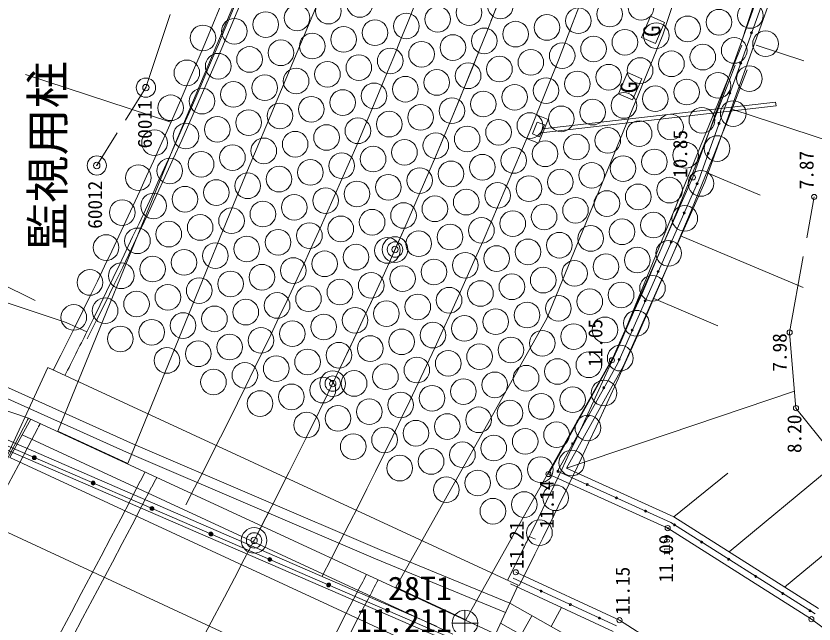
# Model space of a CAD drawing. Units: millimetres on the paper. Extents: x -427 to 422, y -327 to 297.
# Drawn here: x -263.5 to -201.2, y -152 to -104.6 of the extents above; entities that cross this region are included whole.
import ezdxf
from ezdxf.enums import TextEntityAlignment as Align

# ---------------------------------------------------------------- set-up
doc = ezdxf.new("R2010")
doc.units = ezdxf.units.MM
doc.header["$PDMODE"] = 32
doc.header["$PDSIZE"] = 0.5
doc.linetypes.add('DASHED', pattern=[7.5, 6, -1.5])
doc.linetypes.add('USER3', pattern=[12, 7, -1.5, 2, -1.5])
doc.layers.add('0-8_S-SUV', color=33, linetype='Continuous', lineweight=13)
doc.styles.add('ＭＳ ゴシック', font='')
doc.styles.get('ＭＳ ゴシック').set_extended_font_data('MS Gothic')

msp = doc.modelspace()

# ---------------------------------------------------------------- linework, layer by layer
at = {"layer": '0-8_S-SUV'}
for p, q in [((-207.535, -89.433), (-213.031, -106.089)), ((-201.782, -91.146), (-206.97, -106.868)), ((-242.817, -94.98), (-251.225, -115.002)), ((-237.232, -97.178), (-245.755, -117.472)), ((-210.675, -117.191), (-204.469, -99.906)), ((-210.21, -117.377), (-203.996, -100.067)), ((-209.746, -117.563), (-203.523, -100.228)), ((-253.328, -110.198), (-251.431, -104.505)), ((-214.696, -106.29), (-213.984, -104.637)), ((-214.696, -106.29), (-213.984, -104.637)), ((-214.696, -106.29), (-213.984, -104.637)), ((-214.696, -106.29), (-213.984, -104.637)), ((-214.696, -106.29), (-213.984, -104.637)), ((-214.696, -106.29), (-213.984, -104.637)), ((-213.984, -104.637), (-212.882, -105.112)), ((-213.984, -104.637), (-212.882, -105.112)), ((-213.984, -104.637), (-212.882, -105.112)), ((-213.984, -104.637), (-212.882, -105.112)), ((-213.984, -104.637), (-212.882, -105.112)), ((-213.984, -104.637), (-212.882, -105.112)), ((-213.594, -106.765), (-212.882, -105.112)), ((-213.594, -106.765), (-212.882, -105.112)), ((-213.594, -106.765), (-212.882, -105.112)), ((-213.594, -106.765), (-212.882, -105.112)), ((-213.594, -106.765), (-212.882, -105.112)), ((-213.594, -106.765), (-212.882, -105.112)), ((-213.02, -106.091), (-222.074, -128.195)), ((-213.594, -106.765), (-214.696, -106.29)), ((-213.594, -106.765), (-214.696, -106.29)), ((-213.594, -106.765), (-214.696, -106.29)), ((-213.594, -106.765), (-214.696, -106.29)), ((-213.594, -106.765), (-214.696, -106.29)), ((-213.594, -106.765), (-214.696, -106.29)), ((-206.86, -106.882), (-216.59, -130.636)), ((-205.756, -106.892), (-202.037, -108.117)), ((-251.384, -112.899), (-262.705, -109.164)), ((-216.48, -110.679), (-215.768, -109.026)), ((-216.48, -110.679), (-215.768, -109.026)), ((-216.48, -110.679), (-215.768, -109.026)), ((-216.48, -110.679), (-215.768, -109.026)), ((-216.48, -110.679), (-215.768, -109.026)), ((-216.48, -110.679), (-215.768, -109.026)), ((-215.768, -109.026), (-214.666, -109.501)), ((-215.768, -109.026), (-214.666, -109.501)), ((-215.768, -109.026), (-214.666, -109.501)), ((-215.768, -109.026), (-214.666, -109.501)), ((-215.768, -109.026), (-214.666, -109.501)), ((-215.768, -109.026), (-214.666, -109.501)), ((-215.378, -111.154), (-214.666, -109.501)), ((-215.378, -111.154), (-214.666, -109.501)), ((-215.378, -111.154), (-214.666, -109.501)), ((-215.378, -111.154), (-214.666, -109.501)), ((-215.378, -111.154), (-214.666, -109.501)), ((-215.378, -111.154), (-214.666, -109.501)), ((-254.93, -112.734), (-253.328, -110.198)), ((-215.378, -111.154), (-216.48, -110.679)), ((-215.378, -111.154), (-216.48, -110.679)), ((-215.378, -111.154), (-216.48, -110.679)), ((-215.378, -111.154), (-216.48, -110.679)), ((-215.378, -111.154), (-216.48, -110.679)), ((-215.378, -111.154), (-216.48, -110.679)), ((-222.385, -113.41), (-204.231, -111.32)), ((-204.197, -111.618), (-204.231, -111.32)), ((-222.515, -113.727), (-204.197, -111.618)), ((-207.574, -111.895), (-199.864, -114.435)), ((-221.959, -112.689), (-222.884, -112.309)), ((-223.195, -113.802), (-222.815, -112.878)), ((-222.26, -113.106), (-222.815, -112.878)), ((-222.72, -114.539), (-221.959, -112.689)), ((-222.64, -114.031), (-222.26, -113.106)), ((-257.16, -116.267), (-255.559, -113.73)), ((-222.64, -114.031), (-223.195, -113.802)), ((-222.72, -114.539), (-223.644, -114.158)), ((-251.225, -115.002), (-260.191, -136.97)), ((-261.965, -126.804), (-285.52, -115.171)), ((-209.607, -116.825), (-205.43, -118.59)), ((-245.755, -117.472), (-254.736, -139.492)), ((-216.99, -131.447), (-210.675, -117.191)), ((-216.542, -131.671), (-210.21, -117.377)), ((-216.094, -131.894), (-209.746, -117.563)), ((-259.533, -128.503), (-288.484, -118.942)), ((-211.643, -121.753), (-202.091, -125.789)), ((-262.476, -135.956), (-291.424, -126.396)), ((-213.736, -126.646), (-208.725, -128.763)), ((-259.533, -128.503), (-257.939, -129.24)), ((-222.074, -128.195), (-233.85, -149.15)), ((-272.647, -129.743), (-254.291, -137.984)), ((-216.59, -130.636), (-228.382, -151.679)), ((-221.946, -140.319), (-216.99, -131.447)), ((-221.245, -140.088), (-216.542, -131.671)), ((-220.543, -139.857), (-216.094, -131.894)), ((-269.616, -131.982), (-254.612, -138.717)), ((-260.974, -132.023), (-266.431, -143.823)), ((-224.305, -148.98), (-260.974, -132.023)), ((-274.396, -133.221), (-230.661, -152.168)), ((-226.893, -154.575), (-274.663, -133.897)), ((-220.543, -139.857), (-202.753, -133.853)), ((-252.848, -143.012), (-271.115, -135.11)), ((-262.296, -136.039), (-262.977, -137.267)), ((-262.476, -135.956), (-226.282, -152.694)), ((-262.977, -137.267), (-263.95, -139.02)), ((-262.977, -137.267), (-226.963, -153.921)), ((-254.736, -139.492), (-260.191, -136.97)), ((-254.291, -137.984), (-235.127, -146.193)), ((-254.612, -138.717), (-235.438, -146.931)), ((-263.95, -139.02), (-227.936, -155.675)), ((-262.074, -138.9), (-262.162, -139.105)), ((-262.016, -138.892), (-262.128, -139.152)), ((-261.967, -138.904), (-262.086, -139.18)), ((-261.924, -138.932), (-262.036, -139.192)), ((-261.89, -138.979), (-261.979, -139.184)), ((-199.247, -139.234), (-207.848, -146.392)), ((-212.167, -143.653), (-220.543, -139.857)), ((-212.643, -144.535), (-221.946, -140.319)), ((-212.405, -144.094), (-221.245, -140.088)), ((-212.167, -143.653), (-207.955, -140.247)), ((-257.484, -140.885), (-257.573, -141.09)), ((-257.427, -140.878), (-257.539, -141.137)), ((-257.378, -140.89), (-257.497, -141.165)), ((-257.335, -140.917), (-257.447, -141.177)), ((-257.301, -140.964), (-257.39, -141.17)), ((-252.895, -142.87), (-252.984, -143.075)), ((-252.838, -142.863), (-252.95, -143.122)), ((-252.789, -142.875), (-252.908, -143.15)), ((-252.746, -142.902), (-252.858, -143.162)), ((-234.492, -150.953), (-252.848, -143.012)), ((-252.712, -142.95), (-252.801, -143.155)), ((-200.875, -150.813), (-212.167, -143.653)), ((-266.431, -143.823), (-229.762, -160.78)), ((-201.158, -151.225), (-212.405, -144.094)), ((-248.306, -144.855), (-248.395, -145.06)), ((-248.249, -144.848), (-248.361, -145.108)), ((-248.199, -144.86), (-248.319, -145.135)), ((-248.157, -144.888), (-248.269, -145.147)), ((-248.123, -144.935), (-248.212, -145.14)), ((-201.441, -151.638), (-212.643, -144.535)), ((-235.127, -146.193), (-224.961, -150.398)), ((-199.934, -146.139), (-203.528, -149.131)), ((-243.717, -146.84), (-243.806, -147.046)), ((-243.66, -146.833), (-243.772, -147.093)), ((-243.61, -146.845), (-243.73, -147.12)), ((-243.568, -146.873), (-243.68, -147.132)), ((-243.534, -146.92), (-243.623, -147.125)), ((-235.438, -146.931), (-225.297, -151.126)), ((-224.493, -147.977), (-216.405, -151.715)), ((-224.703, -148.431), (-216.646, -152.154)), ((-239.128, -148.826), (-239.217, -149.031)), ((-239.071, -148.818), (-239.183, -149.078)), ((-239.021, -148.83), (-239.141, -149.106)), ((-238.979, -148.858), (-239.091, -149.118)), ((-238.945, -148.905), (-239.034, -149.11)), ((-228.382, -151.679), (-233.85, -149.15)), ((-229.762, -160.78), (-224.305, -148.98)), ((-224.913, -148.884), (-216.884, -152.595)), ((-206.727, -160.597), (-224.959, -150.395)), ((-234.539, -150.811), (-234.628, -151.016)), ((-234.482, -150.803), (-234.594, -151.063)), ((-234.432, -150.815), (-234.552, -151.091)), ((-234.39, -150.843), (-234.502, -151.103)), ((-226.763, -154.296), (-234.492, -150.953)), ((-234.356, -150.89), (-234.445, -151.095)), ((-228.455, -152.943), (-228.454, -150.943)), ((-220.918, -150.731), (-221.738, -152.197)), ((-223.228, -151.364), (-224.061, -152.854)), ((-216.405, -151.715), (-206.177, -158.182)), ((-182.188, -165.865), (-201.441, -151.638)), ((-229.455, -151.943), (-227.455, -151.944)), ((-207.456, -162.144), (-225.678, -151.949))]:
    msp.add_line(p, q, dxfattribs=at)
at = {"layer": '0-8_S-SUV', "linetype": 'DASHED'}
for p, q in [((-203.138, -129.277), (-201.227, -118.713)), ((-202.641, -135.18), (-203.138, -129.277)), ((-185.893, -156.06), (-202.641, -135.18))]:
    msp.add_line(p, q, dxfattribs=at)
at = {"layer": '0-8_S-SUV'}
for centre, radius in [((-239.098, -104.238), 1), ((-236.653, -103.716), 1), ((-225.688, -103.829), 1), ((-214.723, -103.941), 1), ((-241.543, -104.76), 1), ((-230.578, -104.873), 1), ((-228.133, -104.351), 1), ((-217.168, -104.464), 1), ((-206.202, -104.576), 1), ((-243.988, -105.283), 1), ((-233.023, -105.395), 1), ((-222.057, -105.508), 1), ((-219.612, -104.986), 1), ((-208.647, -105.098), 1), ((-246.433, -105.805), 1), ((-235.468, -105.917), 1), ((-224.502, -106.03), 1), ((-213.537, -106.142), 1), ((-211.092, -105.62), 1), ((-248.878, -106.327), 1), ((-237.912, -106.439), 1), ((-226.947, -106.552), 1), ((-215.982, -106.664), 1), ((-205.017, -106.777), 1), ((-240.357, -106.961), 1), ((-229.392, -107.074), 1), ((-218.427, -107.187), 1), ((-207.461, -107.299), 1), ((-245.247, -108.005), 1), ((-242.802, -107.483), 1), ((-231.837, -107.596), 1), ((-220.872, -107.709), 1), ((-209.906, -107.821), 1), ((-247.692, -108.528), 1), ((-236.727, -108.64), 1), ((-234.282, -108.118), 1), ((-223.316, -108.231), 1), ((-212.351, -108.343), 1), ((-250.137, -109.05), 1), ((-239.172, -109.162), 1), ((-225.761, -108.753), 1), ((-214.796, -108.865), 1), ((-241.616, -109.684), 1), ((-230.651, -109.797), 1), ((-228.206, -109.275), 1), ((-217.241, -109.387), 1), ((-206.276, -109.5), 1), ((-253.328, -110.198), 0.75), ((-244.061, -110.206), 1), ((-233.096, -110.319), 1), ((-222.131, -110.432), 1), ((-219.686, -109.91), 1), ((-208.721, -110.022), 1), ((-246.506, -110.728), 1), ((-235.541, -110.841), 1), ((-224.576, -110.954), 1), ((-213.61, -111.066), 1), ((-211.165, -110.544), 1), ((-248.951, -111.251), 1), ((-237.986, -111.363), 1), ((-227.02, -111.476), 1), ((-216.055, -111.588), 1), ((-251.396, -111.773), 1), ((-240.431, -111.885), 1), ((-229.465, -111.998), 1), ((-218.5, -112.11), 1), ((-207.535, -112.223), 1), ((-245.32, -112.929), 1), ((-242.876, -112.407), 1), ((-231.91, -112.52), 1), ((-220.945, -112.632), 1), ((-209.98, -112.745), 1), ((-247.765, -113.451), 1), ((-236.8, -113.564), 1), ((-234.355, -113.042), 1), ((-223.39, -113.155), 1), ((-212.425, -113.267), 1), ((-250.21, -113.974), 1), ((-239.245, -114.086), 1), ((-228.28, -114.199), 1), ((-225.835, -113.677), 1), ((-214.869, -113.789), 1), ((-252.655, -114.496), 1), ((-241.69, -114.608), 1), ((-230.724, -114.721), 1), ((-219.759, -114.833), 1), ((-217.314, -114.311), 1), ((-244.135, -115.13), 1), ((-233.169, -115.243), 1), ((-222.204, -115.355), 1), ((-211.239, -115.468), 1), ((-208.794, -114.946), 1), ((-246.58, -115.652), 1), ((-235.614, -115.765), 1), ((-224.649, -115.878), 1), ((-213.684, -115.99), 1), ((-257.16, -116.267), 0.75), ((-251.469, -116.697), 1), ((-249.024, -116.174), 1), ((-238.059, -116.287), 1), ((-227.094, -116.4), 1), ((-216.129, -116.512), 1), ((-253.914, -117.219), 1), ((-242.949, -117.331), 1), ((-240.504, -116.809), 1), ((-229.539, -116.922), 1), ((-218.573, -117.034), 1), ((-245.394, -117.853), 1), ((-234.428, -117.966), 1), ((-231.984, -117.444), 1), ((-221.018, -117.556), 1), ((-210.053, -117.669), 1), ((-247.839, -118.375), 1), ((-236.873, -118.488), 1), ((-225.908, -118.601), 1), ((-223.463, -118.078), 1), ((-212.498, -118.191), 1), ((-210.677, -117.195), 0.2), ((-250.284, -118.897), 1), ((-239.318, -119.01), 1), ((-228.353, -119.123), 1), ((-214.943, -118.713), 1), ((-252.728, -119.419), 1), ((-241.763, -119.532), 1), ((-230.798, -119.645), 1), ((-219.833, -119.757), 1), ((-217.388, -119.235), 1), ((-201.226, -118.72), 0.2), ((-255.173, -119.942), 1), ((-244.208, -120.054), 1), ((-233.243, -120.167), 1), ((-222.277, -120.279), 1), ((-211.312, -120.392), 1), ((-246.653, -120.576), 1), ((-235.688, -120.689), 1), ((-224.722, -120.801), 1), ((-213.757, -120.914), 1), ((-251.543, -121.62), 1), ((-249.098, -121.098), 1), ((-238.132, -121.211), 1), ((-227.167, -121.324), 1), ((-216.202, -121.436), 1), ((-253.988, -122.142), 1), ((-243.022, -122.255), 1), ((-240.577, -121.733), 1), ((-229.612, -121.846), 1), ((-218.647, -121.958), 1), ((-256.432, -122.665), 1), ((-245.467, -122.777), 1), ((-234.502, -122.89), 1), ((-233.907, -122.819), 1), ((-233.907, -122.819), 1), ((-232.057, -122.368), 1), ((-221.092, -122.48), 1), ((-247.912, -123.299), 1), ((-236.947, -123.412), 1), ((-233.907, -122.819), 0.6), ((-233.907, -122.819), 0.6), ((-225.981, -123.524), 1), ((-223.537, -123.002), 1), ((-212.571, -123.115), 1), ((-250.357, -123.821), 1), ((-239.392, -123.934), 1), ((-228.426, -124.046), 1), ((-217.461, -124.159), 1), ((-215.016, -123.637), 1), ((-252.802, -124.343), 1), ((-241.836, -124.456), 1), ((-230.871, -124.569), 1), ((-219.906, -124.681), 1), ((-257.692, -125.388), 1), ((-255.247, -124.865), 1), ((-244.281, -124.978), 1), ((-233.316, -125.091), 1), ((-222.351, -125.203), 1), ((-249.171, -126.022), 1), ((-246.726, -125.5), 1), ((-235.761, -125.613), 1), ((-224.796, -125.725), 1), ((-213.83, -125.838), 1), ((-251.616, -126.544), 1), ((-240.651, -126.657), 1), ((-238.206, -126.135), 1), ((-227.241, -126.247), 1), ((-216.275, -126.36), 1), ((-254.061, -127.066), 1), ((-243.096, -127.179), 1), ((-232.13, -127.292), 1), ((-229.685, -126.769), 1), ((-218.72, -126.882), 1), ((-256.506, -127.588), 1), ((-245.54, -127.701), 1), ((-234.575, -127.814), 1), ((-223.61, -127.926), 1), ((-221.165, -127.404), 1), ((-258.951, -128.111), 1), ((-247.985, -128.223), 1), ((-237.02, -128.336), 1), ((-226.055, -128.448), 1), ((-215.09, -128.561), 1), ((-250.43, -128.745), 1), ((-239.465, -128.858), 1), ((-228.5, -128.97), 1), ((-217.534, -129.083), 1), ((-255.32, -129.789), 1), ((-252.875, -129.267), 1), ((-241.91, -129.38), 1), ((-230.945, -129.492), 1), ((-219.979, -129.605), 1), ((-246.8, -130.424), 1), ((-244.355, -129.902), 1), ((-233.389, -130.015), 1), ((-222.424, -130.127), 1), ((-203.136, -129.28), 0.2), ((-249.244, -130.946), 1), ((-235.834, -130.537), 1), ((-224.869, -130.649), 1), ((-251.689, -131.468), 1), ((-240.724, -131.581), 1), ((-238.279, -131.059), 1), ((-227.314, -131.171), 1), ((-216.349, -131.284), 1), ((-243.169, -132.103), 1), ((-232.204, -132.215), 1), ((-229.759, -131.693), 1), ((-218.794, -131.806), 1), ((-216.991, -131.45), 0.2), ((-245.614, -132.625), 1), ((-234.649, -132.738), 1), ((-223.683, -132.85), 1), ((-221.238, -132.328), 1), ((-248.059, -133.147), 1), ((-238.761, -133.27), 1), ((-237.093, -133.26), 1), ((-226.128, -133.372), 1), ((-239.538, -133.782), 1), ((-238.761, -133.27), 0.6), ((-228.573, -133.894), 1), ((-217.608, -134.007), 1), ((-241.983, -134.304), 1), ((-231.018, -134.416), 1), ((-220.053, -134.529), 1), ((-244.428, -134.826), 1), ((-233.463, -134.938), 1), ((-222.498, -135.051), 1), ((-238.353, -135.983), 1), ((-235.908, -135.46), 1), ((-224.942, -135.573), 1), ((-202.639, -135.183), 0.2), ((-240.797, -136.505), 1), ((-229.832, -136.617), 1), ((-227.387, -136.095), 1), ((-232.277, -137.139), 1), ((-221.312, -137.252), 1), ((-218.867, -136.73), 1), ((-234.722, -137.661), 1), ((-223.757, -137.774), 1), ((-237.167, -138.183), 1), ((-226.202, -138.296), 1), ((-228.646, -138.818), 1), ((-231.091, -139.34), 1), ((-220.126, -139.453), 1), ((-262.026, -139.042), 0.15), ((-233.536, -139.862), 1), ((-222.571, -139.975), 1), ((-225.016, -140.497), 1), ((-229.906, -141.541), 1), ((-227.461, -141.019), 1), ((-221.947, -140.321), 0.2), ((-257.437, -141.027), 0.15), ((-221.385, -142.176), 1), ((-223.83, -142.698), 1), ((-226.275, -143.22), 1), ((-252.848, -143.012), 0.15), ((-222.644, -144.899), 1), ((-212.646, -144.537), 0.2), ((-248.259, -144.998), 0.15), ((-244.894, -145.495), 1), ((-244.894, -145.495), 1), ((-244.894, -145.495), 0.6), ((-244.894, -145.495), 0.6), ((-212.646, -144.537), 0.05), ((-243.67, -146.983), 0.15), ((-224.49, -147.979), 0.2), ((-239.081, -148.968), 0.15), ((-234.492, -150.953), 0.15), ((-228.455, -151.943), 1), ((-216.401, -151.716), 0.2), ((-201.442, -151.639), 0.2)]:
    msp.add_circle(centre, radius, dxfattribs=at)
for centre, radius, start, end in [((-597.313, 40.99), 379.955, 333.29062, 348.34057), ((-615.128, 47.894), 397.699, 333.07091, 339.02115), ((-615.128, 47.894), 398.699, 333.62258, 339.02115), ((-615.128, 47.894), 411.699, 332.41996, 339.01878), ((-615.128, 47.894), 417.699, 332.41996, 339.02115), ((-615.128, 47.894), 423.699, 332.41996, 339.02345), ((-206.101, -105.93), 0.075, 89.978, 269.978), ((-206.101, -105.93), 0.075, 269.978, 89.978), ((-206.945, -108.283), 0.075, 89.978, 269.978), ((-206.945, -108.283), 0.075, 269.978, 89.978), ((-615.128, 47.894), 436.699, 333.25959, 339.02115), ((-615.128, 47.894), 437.699, 333.26398, 339.02115), ((-207.79, -110.636), 0.075, 89.978, 269.978), ((-207.79, -110.636), 0.075, 269.978, 89.978), ((-208.635, -112.989), 0.075, 89.978, 269.978), ((-208.635, -112.989), 0.075, 269.978, 89.978), ((-209.479, -115.342), 0.075, 89.978, 269.978), ((-209.479, -115.342), 0.075, 269.978, 89.978), ((-210.347, -117.686), 0.075, 89.978, 269.978), ((-210.347, -117.686), 0.075, 269.978, 89.978), ((-211.359, -119.971), 0.075, 89.978, 269.978), ((-211.359, -119.971), 0.075, 269.978, 89.978), ((-212.372, -122.257), 0.075, 89.978, 269.978), ((-212.372, -122.257), 0.075, 269.978, 89.978), ((-213.384, -124.543), 0.075, 89.978, 269.978), ((-213.384, -124.543), 0.075, 269.978, 89.978), ((-214.397, -126.829), 0.075, 89.978, 269.978), ((-214.397, -126.829), 0.075, 269.978, 89.978), ((-615.128, 47.894), 398.699, 333.07621, 333.62258), ((-215.409, -129.114), 0.075, 89.978, 269.978), ((-215.409, -129.114), 0.075, 269.978, 89.978), ((-216.422, -131.4), 0.075, 89.978, 269.978), ((-216.422, -131.4), 0.075, 269.978, 89.978), ((-217.617, -133.595), 0.075, 89.978, 269.978), ((-217.617, -133.595), 0.075, 269.978, 89.978), ((-1188.011, 344.502), 1042.81, 329.67029, 332.56556), ((-615.128, 47.894), 397.699, 332.41996, 332.46528), ((-218.836, -135.777), 0.075, 89.978, 269.978), ((-218.836, -135.777), 0.075, 269.978, 89.978), ((-1188.011, 344.502), 1043.81, 329.67088, 332.54586), ((-615.128, 47.894), 398.699, 332.41996, 332.4721), ((-220.056, -137.96), 0.075, 89.978, 269.978), ((-220.056, -137.96), 0.075, 269.978, 89.978), ((-615.128, 47.894), 407.699, 332.41996, 332.53198), ((-615.128, 47.894), 408.699, 332.41996, 332.53847), ((-221.188, -140.114), 0.075, 89.978, 269.978), ((-221.188, -140.114), 0.075, 269.978, 89.978), ((-1188.011, 344.502), 1052.81, 329.6761, 332.54586), ((-218.911, -141.146), 0.075, 89.978, 269.978), ((-218.911, -141.146), 0.075, 269.978, 89.978), ((-1188.011, 344.502), 1053.81, 329.67668, 332.54586), ((-216.634, -142.178), 0.075, 89.978, 269.978), ((-216.634, -142.178), 0.075, 269.978, 89.978), ((-214.357, -143.21), 0.075, 89.978, 269.978), ((-214.357, -143.21), 0.075, 269.978, 89.978), ((-212.103, -144.286), 0.075, 89.978, 269.978), ((-212.103, -144.286), 0.075, 269.978, 89.978), ((-1188.011, 344.502), 1062.81, 329.6818, 332.54586), ((-615.128, 47.894), 436.699, 333.62716, 333.77211), ((-219.552, -137.077), 9, 244.4305, 247.74553), ((-209.992, -145.624), 0.075, 89.978, 269.978), ((-209.992, -145.624), 0.075, 269.978, 89.978), ((-207.881, -146.963), 0.075, 89.978, 269.978), ((-207.881, -146.963), 0.075, 269.978, 89.978), ((-615.128, 47.894), 426.699, 332.41996, 332.6501), ((-615.128, 47.894), 427.699, 332.41996, 332.65602), ((-205.769, -148.302), 0.075, 89.978, 269.978), ((-205.769, -148.302), 0.075, 269.978, 89.978), ((-1188.011, 344.502), 1071.81, 329.68684, 332.54586), ((-222.5, -149.449), 0.075, 89.978, 269.978), ((-222.5, -149.449), 0.075, 269.978, 89.978), ((-203.658, -149.64), 0.075, 89.978, 269.978), ((-203.658, -149.64), 0.075, 269.978, 89.978), ((-1188.011, 344.502), 1072.81, 329.6874, 332.54586), ((-220.23, -150.498), 0.075, 89.978, 269.978), ((-220.23, -150.498), 0.075, 269.978, 89.978), ((-201.546, -150.979), 0.075, 89.978, 269.978), ((-201.546, -150.979), 0.075, 269.978, 89.978), ((-217.961, -151.546), 0.075, 89.978, 269.978), ((-217.961, -151.546), 0.075, 269.978, 89.978)]:
    msp.add_arc(centre, radius, start, end, dxfattribs=at)
at = {"layer": '0-8_S-SUV', "linetype": 'USER3'}
msp.add_arc((-615.128, 47.894), 417.699, 332.41996, 339.02115, dxfattribs=at)
at = {"layer": '0-8_S-SUV'}
for p in [(-253.328, -110.198), (-257.16, -116.267), (-233.907, -122.819), (-238.761, -133.27), (-244.894, -145.495)]:
    msp.add_point(p, dxfattribs=at)

# ---------------------------------------------------------------- texts
at = {"layer": '0-8_S-SUV', "style": 'ＭＳ ゴシック'}
for s, height, p in [('G', 1.32, (-212.825, -106.246)), ('G', 1.32, (-212.825, -106.246)), ('G', 1.32, (-212.825, -106.246)), ('G', 1.32, (-212.825, -106.246)), ('G', 1.32, (-212.825, -106.246)), ('G', 1.32, (-212.825, -106.246)), ('G', 1.32, (-214.609, -110.634)), ('G', 1.32, (-214.609, -110.634)), ('G', 1.32, (-214.609, -110.634)), ('G', 1.32, (-214.609, -110.634)), ('G', 1.32, (-214.609, -110.634)), ('G', 1.32, (-214.609, -110.634)), ('60011', 1.1, (-252.538, -114.935)), ('10.85', 1.1, (-210.794, -117.237)), ('7.87', 1.1, (-200.945, -118.125)), ('60012', 1.1, (-256.421, -121.201)), ('11.05', 1.1, (-217.407, -131.976)), ('7.98', 1.1, (-203.039, -132.336)), ('8.20', 1.1, (-201.89, -138.683)), ('11.14', 1.1, (-221.199, -144.571)), ('11.21', 1.1, (-223.549, -147.716)), ('11.09', 1.1, (-211.897, -148.787)), ('11.09', 0.4765, (-212.322, -146.662)), ('11.15', 1.1, (-215.281, -151.293))]:
    msp.add_text(s, height=height, rotation=89.978, dxfattribs=at).set_placement(p, align=Align.BOTTOM_LEFT)
at = {"layer": '0-8_S-SUV', "style": 'ＭＳ ゴシック', "width": 1.05}
msp.add_text('監視用柱', height=2.566, rotation=89.978, dxfattribs=at).set_placement((-258.934, -122.84), align=Align.BOTTOM_LEFT)
at = {"layer": '0-8_S-SUV', "style": 'ＭＳ ゴシック'}
for s, p in [('28T1', (-234.455, -150.693)), ('11.211', (-236.955, -153.193))]:
    msp.add_text(s, height=1.833, dxfattribs=at).set_placement(p, align=Align.BOTTOM_LEFT)

doc.saveas('drawing.dxf')
